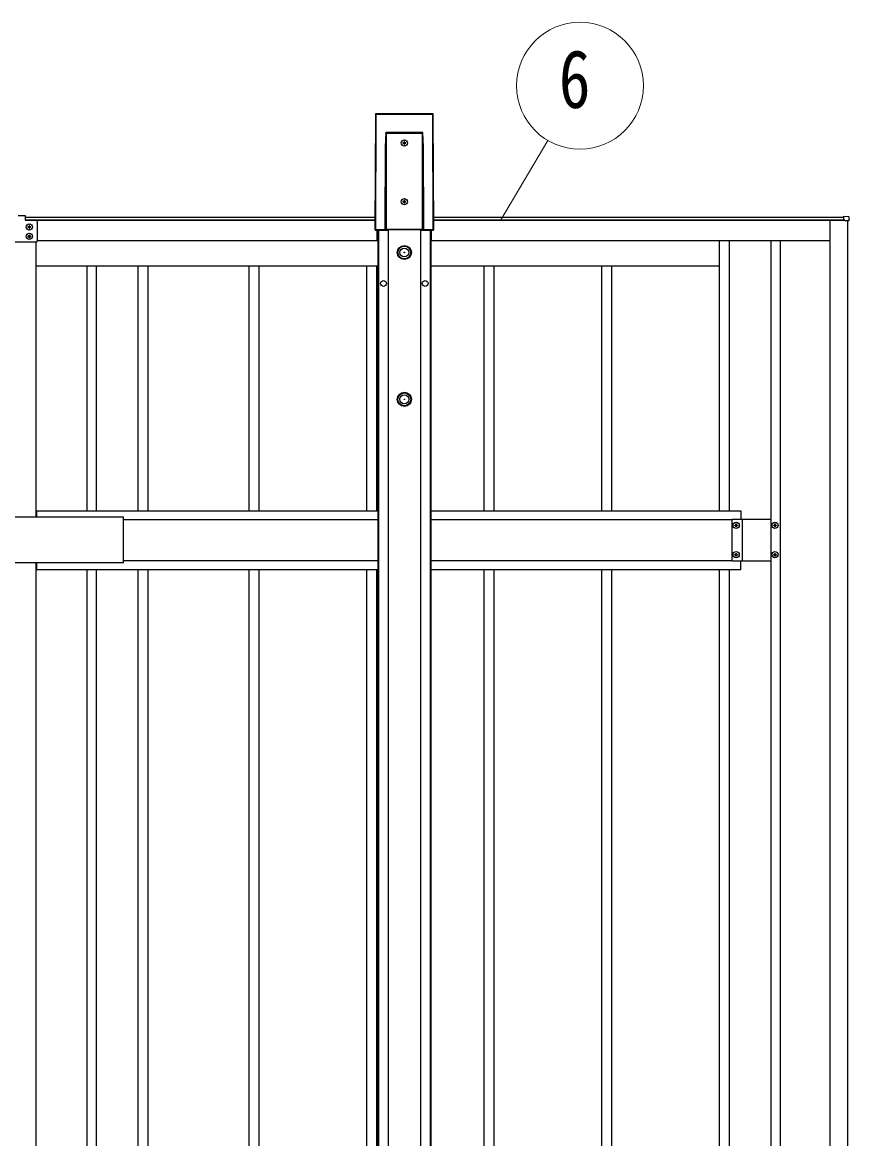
# Model space of a CAD drawing. Units: millimetres, scale not verified. Extents: x -12615 to 12615, y -8910 to 8910.
# Drawn here: x 938 to 2345, y 989 to 2890 of the extents above; entities that cross this region are included whole.
import ezdxf
from ezdxf.enums import TextEntityAlignment as Align

# ---------------------------------------------------------------- set-up
doc = ezdxf.new("R2010")
doc.units = ezdxf.units.MM
doc.header["$LTSCALE"] = 50
doc.layers.add('0-4_YKK_13', color=4, linetype='Continuous')
doc.layers.add('0-5_YKK_A1', color=4, linetype='Continuous')
doc.layers.add('0-6_YKK_D', color=6, linetype='Continuous', lineweight=18)
doc.styles.add('ＭＳ ゴシック', font='')
doc.styles.get('ＭＳ ゴシック').set_extended_font_data('MS Gothic')

msp = doc.modelspace()

# ---------------------------------------------------------------- linework, layer by layer
at = {"layer": '0-4_YKK_13'}
for p, q in [((930.64, 2560.68), (942.64, 2560.68)), ((942.64, 2560.68), (942.64, 2552.68)), ((961.14, 2552.68), (942.64, 2552.68)), ((963.14, 2550.68), (963.14, 2517.68)), ((961.14, 2515.68), (912.14, 2515.68)), ((1110.14, 2047.18), (610.14, 2047.18)), ((1110.14, 1969.18), (1110.14, 2047.18)), ((1110.14, 1969.18), (610.14, 1969.18))]:
    msp.add_line(p, q, dxfattribs=at)
for centre, start, end in [((961.14, 2550.68), 0, 90), ((961.14, 2517.68), 270, 0)]:
    msp.add_arc(centre, 2, start, end, dxfattribs=at)
at = {"layer": '0-5_YKK_A1'}
for p, q in [((1538.89, 2733.5), (1538.26, 2536.36)), ((1538.74, 2536.84), (1539.37, 2733.02)), ((1539.37, 2733.02), (1538.89, 2733.5)), ((1538.89, 2733.5), (1538.89, 2733.5)), ((1539.87, 2732.99), (1539.24, 2536.81)), ((1636.9, 2734), (1539.39, 2734)), ((1539.39, 2734), (1539.87, 2733.52)), ((1636.9, 2734), (1539.39, 2734)), ((1539.39, 2734), (1539.39, 2734)), ((1539.87, 2733.52), (1636.42, 2733.52)), ((1539.87, 2733.52), (1539.87, 2732.99)), ((1636.42, 2732.99), (1539.87, 2732.99)), ((1636.42, 2733.52), (1636.9, 2734)), ((1636.42, 2733.52), (1636.42, 2732.99)), ((1637.05, 2536.81), (1636.42, 2732.99)), ((1636.9, 2734), (1636.9, 2734)), ((1637.4, 2733.5), (1636.92, 2733.02)), ((1636.92, 2733.02), (1637.55, 2536.84)), ((1638.03, 2536.36), (1637.4, 2733.5)), ((1638.03, 2536.36), (1637.4, 2733.5)), ((1637.4, 2733.5), (1637.4, 2733.5)), ((1619.2, 2700.3), (1557.08, 2700.3)), ((1557.08, 2700.3), (1557.08, 2537.37)), ((1557.09, 2702.91), (1619.2, 2702.91)), ((1619.2, 2537.37), (1619.2, 2700.3)), ((1555.61, 2536.92), (1556.08, 2683.7)), ((1556.58, 2683.68), (1556.11, 2536.9)), ((1556.58, 2537.37), (1556.58, 2683.68)), ((1588.62, 2685.77), (1588.62, 2686.73)), ((1619.7, 2683.68), (1619.7, 2537.37)), ((1620.17, 2536.9), (1619.7, 2683.68)), ((1620.2, 2683.7), (1620.67, 2536.92)), ((1588.62, 2585.77), (1588.62, 2586.73)), ((942.64, 2558.18), (1538.33, 2558.18)), ((942.64, 2553.18), (1538.31, 2553.18)), ((942.64, 2553.15), (1538.31, 2553.15)), ((960.64, 2553.15), (960.64, 2552.68)), ((1637.96, 2558.18), (2336.64, 2558.18)), ((1637.97, 2553.18), (2336.64, 2553.18)), ((1637.97, 2553.15), (2334.64, 2553.15)), ((2313.14, -558.74), (2313.14, 2552.68)), ((2313.14, 2552.68), (2338.14, 2552.68)), ((2334.64, 2553.15), (2334.64, 2552.68)), ((2336.64, 2559.69), (2344.17, 2559.23)), ((2336.64, 2559.19), (2336.64, 2559.69)), ((2336.64, 2553.29), (2336.64, 2559.19)), ((2337.64, 2552.68), (2337.64, 2552.99)), ((2338.14, 2551.49), (2338.14, 2552.69)), ((2338.46, 2551.49), (2338.14, 2551.49)), ((2344.17, 2551.49), (2338.46, 2551.49)), ((2343.14, -557.54), (2343.14, 2551.49)), ((950.12, 2542.62), (950.12, 2543.58)), ((1538.26, 2536.36), (1538.26, 2536.36)), ((1539.24, 2536.34), (1538.76, 2535.86)), ((1538.76, 2535.86), (1559.51, 2535.86)), ((1538.76, 2535.86), (1559.51, 2535.86)), ((1538.76, 2535.86), (1538.76, 2535.86)), ((1539.24, 2536.81), (1555.62, 2536.81)), ((1539.24, 2536.81), (1539.24, 2536.34)), ((1556.55, 2536.34), (1539.24, 2536.34)), ((1542.14, 2518.18), (1542.14, 2535.86)), ((1542.14, 2533.18), (1543.14, 2533.18)), ((1543.14, 2535.86), (1543.14, -157.26)), ((1544.34, 2535.86), (1544.34, -157.26)), ((1556.11, 2536.9), (1556.58, 2537.37)), ((1557.08, 2536.87), (1556.55, 2536.34)), ((1557.08, 2537.37), (1619.2, 2537.37)), ((1557.08, 2537.37), (1557.08, 2536.87)), ((1619.2, 2536.87), (1557.08, 2536.87)), ((1559.51, 2535.86), (1559.77, 2536.74)), ((1559.77, 2536.74), (1616.64, 2536.74)), ((1560.64, 2536.74), (1560.64, -39.09)), ((1615.64, 2536.74), (1615.64, -39.09)), ((1616.64, 2536.74), (1616.89, 2535.86)), ((1616.89, 2535.86), (1637.53, 2535.86)), ((1616.9, 2535.86), (1637.53, 2535.86)), ((1619.2, 2537.37), (1619.2, 2536.87)), ((1619.73, 2536.34), (1619.2, 2536.87)), ((1619.7, 2537.37), (1620.17, 2536.9)), ((1637.05, 2536.34), (1619.73, 2536.34)), ((1620.67, 2536.81), (1637.05, 2536.81)), ((1631.94, 2535.86), (1631.94, -157.26)), ((1633.14, 2535.86), (1633.14, -157.26)), ((1633.14, 2533.18), (1634.14, 2533.18)), ((1634.14, 2518.18), (1634.14, 2535.86)), ((1637.05, 2536.34), (1637.05, 2536.81)), ((1637.53, 2535.86), (1637.05, 2536.34)), ((1637.53, 2535.86), (1637.53, 2535.86)), ((1637.55, 2536.84), (1638.03, 2536.36)), ((1638.03, 2536.36), (1638.03, 2536.36)), ((950.12, 2526.62), (950.12, 2527.58)), ((960.64, 2515.68), (960.64, 2047.18)), ((963.14, 2518.18), (1543.14, 2518.18)), ((1633.14, 2518.18), (2313.14, 2518.18)), ((2124.14, 2518.18), (2124.14, 2058.18)), ((2141.14, 2518.18), (2141.14, 2058.18)), ((2212.14, 2518.18), (2212.14, -524.24)), ((2228.14, 2518.18), (2228.14, -524.24)), ((960.64, 2475.18), (1139.24, 2475.18)), ((1048.14, 2058.18), (1048.14, 2475.18)), ((1064.14, 2058.18), (1064.14, 2475.18)), ((1124.14, 2475.18), (1339.24, 2475.18)), ((1135.14, 2058.18), (1135.14, 2475.18)), ((1152.14, 2058.18), (1152.14, 2475.18)), ((1324.14, 2058.18), (1324.14, 2475.18)), ((1324.14, 2475.18), (1543.14, 2475.18)), ((1341.14, 2058.18), (1341.14, 2475.18)), ((1524.14, 2058.18), (1524.14, 2475.18)), ((1541.14, 2058.18), (1541.14, 2475.18)), ((1633.14, 2475.18), (1739.24, 2475.18)), ((1724.14, 2058.18), (1724.14, 2475.18)), ((1724.14, 2475.18), (1939.24, 2475.18)), ((1741.14, 2058.18), (1741.14, 2475.18)), ((1924.14, 2058.18), (1924.14, 2475.18)), ((1924.14, 2475.18), (2124.14, 2475.18)), ((1941.14, 2058.18), (1941.14, 2475.18)), ((962.14, 2058.18), (1543.14, 2058.18)), ((962.14, 2058.18), (962.14, 2047.18)), ((1110.14, 2043.18), (1543.14, 2043.18)), ((1633.14, 2043.18), (2146.14, 2043.18)), ((2146.14, 1972.68), (2146.14, 2043.68)), ((2146.14, 2043.68), (2212.14, 2043.68)), ((2152.66, 2034.62), (2152.66, 2035.58)), ((2163.64, 1972.68), (2163.64, 2043.68)), ((2218.66, 2034.62), (2218.66, 2035.58)), ((2152.66, 1984.62), (2152.66, 1985.58)), ((2218.66, 1984.62), (2218.66, 1985.58)), ((960.64, 1969.18), (960.64, 24.76)), ((962.14, 1969.18), (962.14, 1958.18)), ((962.14, 1958.18), (1543.14, 1958.18)), ((1048.14, 35.76), (1048.14, 1958.18)), ((1064.14, 35.76), (1064.14, 1958.18)), ((1110.14, 1973.18), (1543.14, 1973.18)), ((1135.14, 35.76), (1135.14, 1958.18)), ((1152.14, 35.76), (1152.14, 1958.18)), ((1324.14, 35.76), (1324.14, 1958.18)), ((1341.14, 35.76), (1341.14, 1958.18)), ((1524.14, 35.76), (1524.14, 1958.18)), ((1541.14, 35.76), (1541.14, 1958.18)), ((1633.14, 1973.18), (2146.14, 1973.18)), ((1633.14, 1958.18), (2161.14, 1958.18)), ((1724.14, 35.76), (1724.14, 1958.18)), ((1741.14, 35.76), (1741.14, 1958.18)), ((1924.14, 35.76), (1924.14, 1958.18)), ((1941.14, 35.76), (1941.14, 1958.18)), ((2124.14, 1958.18), (2124.14, 35.76)), ((2141.14, 1958.18), (2141.14, 35.76)), ((2146.14, 1972.68), (2212.14, 1972.68)), ((2161.14, 1958.18), (2161.14, 1972.68))]:
    msp.add_line(p, q, dxfattribs=at)
for points in [[(1538.89, 2733.5), (1538.26, 2536.36), (1538.74, 2536.84)], [(1556.72, 2700.32), (1557, 2702.3), (1557.08, 2702.87), (1557.09, 2702.91)], [(1557.08, 2700.3), (1557.06, 2700.3), (1557.04, 2700.3), (1557.01, 2700.3), (1556.99, 2700.3), (1556.97, 2700.3), (1556.94, 2700.3), (1556.92, 2700.3), (1556.9, 2700.3)], [(1619.38, 2700.3), (1619.24, 2702.29), (1619.2, 2702.87), (1619.2, 2702.91)], [(1619.2, 2700.3), (1619.23, 2700.3), (1619.25, 2700.3), (1619.27, 2700.3), (1619.29, 2700.3), (1619.32, 2700.3), (1619.34, 2700.3), (1619.36, 2700.3), (1619.38, 2700.3)], [(1586.7, 2684.81), (1585.74, 2684.81), (1585.74, 2683.85), (1586.7, 2683.85)], [(1588.62, 2686.73), (1587.66, 2686.73), (1587.66, 2685.77)], [(1587.66, 2682.89), (1587.66, 2681.93), (1588.62, 2681.93), (1588.62, 2682.89)], [(1589.58, 2683.85), (1590.54, 2683.85), (1590.54, 2684.81), (1589.58, 2684.81)], [(1588.62, 2586.73), (1587.66, 2586.73), (1587.66, 2585.77)], [(1586.7, 2584.81), (1585.74, 2584.81), (1585.74, 2583.85), (1586.7, 2583.85)], [(1587.66, 2582.89), (1587.66, 2581.93), (1588.62, 2581.93), (1588.62, 2582.89)], [(1589.58, 2583.85), (1590.54, 2583.85), (1590.54, 2584.81), (1589.58, 2584.81)], [(2337.84, 2552.99), (2336.64, 2552.99), (2336.64, 2553.29)], [(2344.64, 2558.73), (2344.64, 2551.49), (2344.17, 2551.49)], [(948.2, 2541.66), (947.24, 2541.66), (947.24, 2540.7), (948.2, 2540.7)], [(950.12, 2543.58), (949.16, 2543.58), (949.16, 2542.62)], [(949.16, 2539.74), (949.16, 2538.78), (950.12, 2538.78), (950.12, 2539.74)], [(951.08, 2540.7), (952.04, 2540.7), (952.04, 2541.66), (951.08, 2541.66)], [(1557.08, 2537.37), (1556.99, 2537.37), (1556.9, 2537.37), (1556.81, 2537.37), (1556.74, 2537.37), (1556.68, 2537.37), (1556.63, 2537.37), (1556.6, 2537.37), (1556.58, 2537.37)], [(1619.2, 2537.37), (1619.3, 2537.37), (1619.39, 2537.37), (1619.47, 2537.37), (1619.54, 2537.37), (1619.61, 2537.37), (1619.65, 2537.37), (1619.69, 2537.37), (1619.7, 2537.37)], [(948.2, 2525.66), (947.24, 2525.66), (947.24, 2524.7), (948.2, 2524.7)], [(950.12, 2527.58), (949.16, 2527.58), (949.16, 2526.62)], [(949.16, 2523.74), (949.16, 2522.78), (950.12, 2522.78), (950.12, 2523.74)], [(951.08, 2524.7), (952.04, 2524.7), (952.04, 2525.66), (951.08, 2525.66)], [(1633.14, 2058.18), (2161.14, 2058.18), (2161.14, 2043.68)], [(2152.66, 2035.58), (2153.62, 2035.58), (2153.62, 2034.62)], [(2218.66, 2035.58), (2219.62, 2035.58), (2219.62, 2034.62)], [(2151.7, 2032.7), (2150.74, 2032.7), (2150.74, 2033.66), (2151.7, 2033.66)], [(2153.62, 2031.74), (2153.62, 2030.78), (2152.66, 2030.78), (2152.66, 2031.74)], [(2154.58, 2033.66), (2155.54, 2033.66), (2155.54, 2032.7), (2154.58, 2032.7)], [(2217.7, 2032.7), (2216.74, 2032.7), (2216.74, 2033.66), (2217.7, 2033.66)], [(2219.62, 2031.74), (2219.62, 2030.78), (2218.66, 2030.78), (2218.66, 2031.74)], [(2220.58, 2033.66), (2221.54, 2033.66), (2221.54, 2032.7), (2220.58, 2032.7)], [(2151.7, 1982.7), (2150.74, 1982.7), (2150.74, 1983.66), (2151.7, 1983.66)], [(2152.66, 1985.58), (2153.62, 1985.58), (2153.62, 1984.62)], [(2153.62, 1981.74), (2153.62, 1980.78), (2152.66, 1980.78), (2152.66, 1981.74)], [(2154.58, 1983.66), (2155.54, 1983.66), (2155.54, 1982.7), (2154.58, 1982.7)], [(2217.7, 1982.7), (2216.74, 1982.7), (2216.74, 1983.66), (2217.7, 1983.66)], [(2218.66, 1985.58), (2219.62, 1985.58), (2219.62, 1984.62)], [(2219.62, 1981.74), (2219.62, 1980.78), (2218.66, 1980.78), (2218.66, 1981.74)], [(2220.58, 1983.66), (2221.54, 1983.66), (2221.54, 1982.7), (2220.58, 1982.7)]]:
    msp.add_lwpolyline(points, dxfattribs=at)
for centre, radius in [((1588.14, 2684.33), 5.3), ((1588.14, 2584.33), 5.3), ((949.64, 2541.18), 5.3), ((949.64, 2525.18), 5.3), ((1588.2, 2497.83), 12), ((1588.2, 2497.83), 10.88), ((1588.2, 2497.83), 7.48), ((1588.2, 2497.83), 0.5), ((1552.64, 2445.18), 5), ((1623.64, 2445.18), 5), ((1588.2, 2247.83), 12), ((1588.2, 2247.83), 10.88), ((1588.2, 2247.83), 7.48), ((1588.2, 2247.83), 0.5), ((2153.14, 2033.18), 5.3), ((2219.14, 2033.18), 5.3), ((2153.14, 1983.18), 5.3), ((2219.14, 1983.18), 5.3)]:
    msp.add_circle(centre, radius, dxfattribs=at)
for centre, radius, start, end in [((1539.39, 2733.5), 0.5, 90, 179.81634), ((1539.39, 2733.5), 0.501, 90.24971, 179.75029), ((1539.87, 2733.02), 0.501, 90.24971, 179.75029), ((1539.76, 2735.75), 2.76, 261.80183, 272.1952), ((1636.52, 2735.75), 2.76, 267.8048, 278.19817), ((1636.42, 2733.02), 0.501, 0.24971, 89.75029), ((1636.89, 2733.5), 0.501, 0.24971, 89.75029), ((1636.9, 2733.5), 0.5, 0.18366, 90), ((1555.51, 2691.32), 9.09, 81.20266, 82.35702), ((1998.46, 2670.33), 442.57, 175.77814, 176.1178), ((1320.47, 2659.33), 301.89, 7.80423, 8.30085), ((1620.77, 2691.32), 9.09, 97.64298, 98.79734), ((1556.19, 2680.95), 2.76, 81.80183, 92.1952), ((1586.7, 2685.77), 0.96, 270, 0), ((1586.7, 2682.89), 0.96, 0, 90), ((1589.58, 2685.77), 0.96, 180, 270), ((1589.58, 2682.89), 0.96, 90, 180), ((1620.09, 2680.95), 2.76, 87.8048, 98.19817), ((1586.7, 2585.77), 0.96, 270, 0), ((1589.58, 2585.77), 0.96, 180, 270), ((1586.7, 2582.89), 0.96, 0, 90), ((1589.58, 2582.89), 0.96, 90, 180), ((2337.84, 2552.69), 0.3, 0, 90), ((2344.14, 2558.73), 0.5, 0, 86.5), ((948.2, 2542.62), 0.96, 270, 0), ((948.2, 2539.74), 0.96, 0, 90), ((951.08, 2542.62), 0.96, 180, 270), ((951.08, 2539.74), 0.96, 90, 180), ((1538.76, 2536.36), 0.5, 179.81634, 270), ((1538.76, 2536.36), 0.501, 180.24971, 269.75029), ((1539.13, 2539.57), 2.76, 261.80183, 272.1952), ((1539.24, 2536.84), 0.501, 180.24971, 269.75029), ((1555.72, 2534.16), 2.76, 81.80183, 92.1952), ((1556.03, 2534.05), 2.79, 88.18282, 98.39155), ((1557.08, 2537.37), 0.501, 180.24971, 269.75029), ((1619.2, 2537.37), 0.501, 270.24971, 359.75029), ((1620.26, 2534.05), 2.79, 81.60845, 91.81718), ((1620.57, 2534.16), 2.76, 87.8048, 98.19817), ((1637.15, 2539.57), 2.76, 267.8048, 278.19817), ((1637.04, 2536.84), 0.501, 270.24971, 359.75029), ((1637.53, 2536.36), 0.5, 270, 0.18366), ((1637.53, 2536.36), 0.501, 270.24971, 359.75029), ((948.2, 2526.62), 0.96, 270, 0), ((948.2, 2523.74), 0.96, 0, 90), ((951.08, 2526.62), 0.96, 180, 270), ((951.08, 2523.74), 0.96, 90, 180), ((2151.7, 2034.62), 0.96, 270, 0), ((2154.58, 2034.62), 0.96, 180, 270), ((2217.7, 2034.62), 0.96, 270, 0), ((2220.58, 2034.62), 0.96, 180, 270), ((2151.7, 2031.74), 0.96, 0, 90), ((2154.58, 2031.74), 0.96, 90, 180), ((2217.7, 2031.74), 0.96, 0, 90), ((2220.58, 2031.74), 0.96, 90, 180), ((2151.7, 1984.62), 0.96, 270, 0), ((2151.7, 1981.74), 0.96, 0, 90), ((2154.58, 1984.62), 0.96, 180, 270), ((2154.58, 1981.74), 0.96, 90, 180), ((2217.7, 1984.62), 0.96, 270, 0), ((2217.7, 1981.74), 0.96, 0, 90), ((2220.58, 1984.62), 0.96, 180, 270), ((2220.58, 1981.74), 0.96, 90, 180)]:
    msp.add_arc(centre, radius, start, end, dxfattribs=at)
for centre, major_axis, ratio, start_param, end_param in [((1557.08, 2682.54), (0, -19.08), 0.052413, 3.5123474, 4.6513024), ((1557.08, 2682.51), (0, -19.08), 0.026207, 3.5123474, 4.6513024), ((1560.17, 2700.3), (0, -50), 0.061774, 4.6600291, 4.7123946), ((1616.11, 2700.3), (0, -50), 0.061774, 1.5707907, 1.6231562), ((1619.2, 2682.51), (0, -19.08), 0.026207, 1.6318829, 2.7708379), ((1619.2, 2682.54), (0, -19.08), 0.052413, 1.6318829, 2.7708379), ((1556.62, 2536.93), (-0.543, -0.848), 0.992387, 5.2824884, 5.3922079), ((1556.55, 2536.84), (0.941, -0.042), 0.529688, 3.2789358, 4.7362857), ((1556.55, 2536.84), (0.185, -0.478), 0.839234, 4.3937254, 5.8510754), ((1556.62, 2536.9), (-0.293, -0.417), 0.981557, 5.3232786, 5.4329981), ((1619.73, 2536.84), (-0.185, -0.478), 0.839234, 0.4321099, 1.8894599), ((1619.73, 2536.84), (0.941, 0.042), 0.529688, 4.6884922, 6.1458421), ((1619.67, 2536.9), (0.293, -0.417), 0.981557, 0.8501872, 0.9599067), ((1619.67, 2536.93), (0.543, -0.848), 0.992387, 0.8909775, 1.0006969)]:
    msp.add_ellipse(centre, major_axis=major_axis, ratio=ratio, start_param=start_param, end_param=end_param, dxfattribs=at)
at = {"layer": '0-6_YKK_D'}
msp.add_line((1751.92, 2552.09), (1832.35, 2688.69), dxfattribs=at)
msp.add_circle((1887.15, 2781.76), 108, dxfattribs=at)

# ---------------------------------------------------------------- texts
at = {"layer": '0-6_YKK_D', "style": 'ＭＳ ゴシック', "width": 0.8}
msp.add_text('6', height=98.97, dxfattribs=at).set_placement((1851.15, 2714.26), align=Align.BOTTOM_LEFT)

doc.saveas('drawing.dxf')
